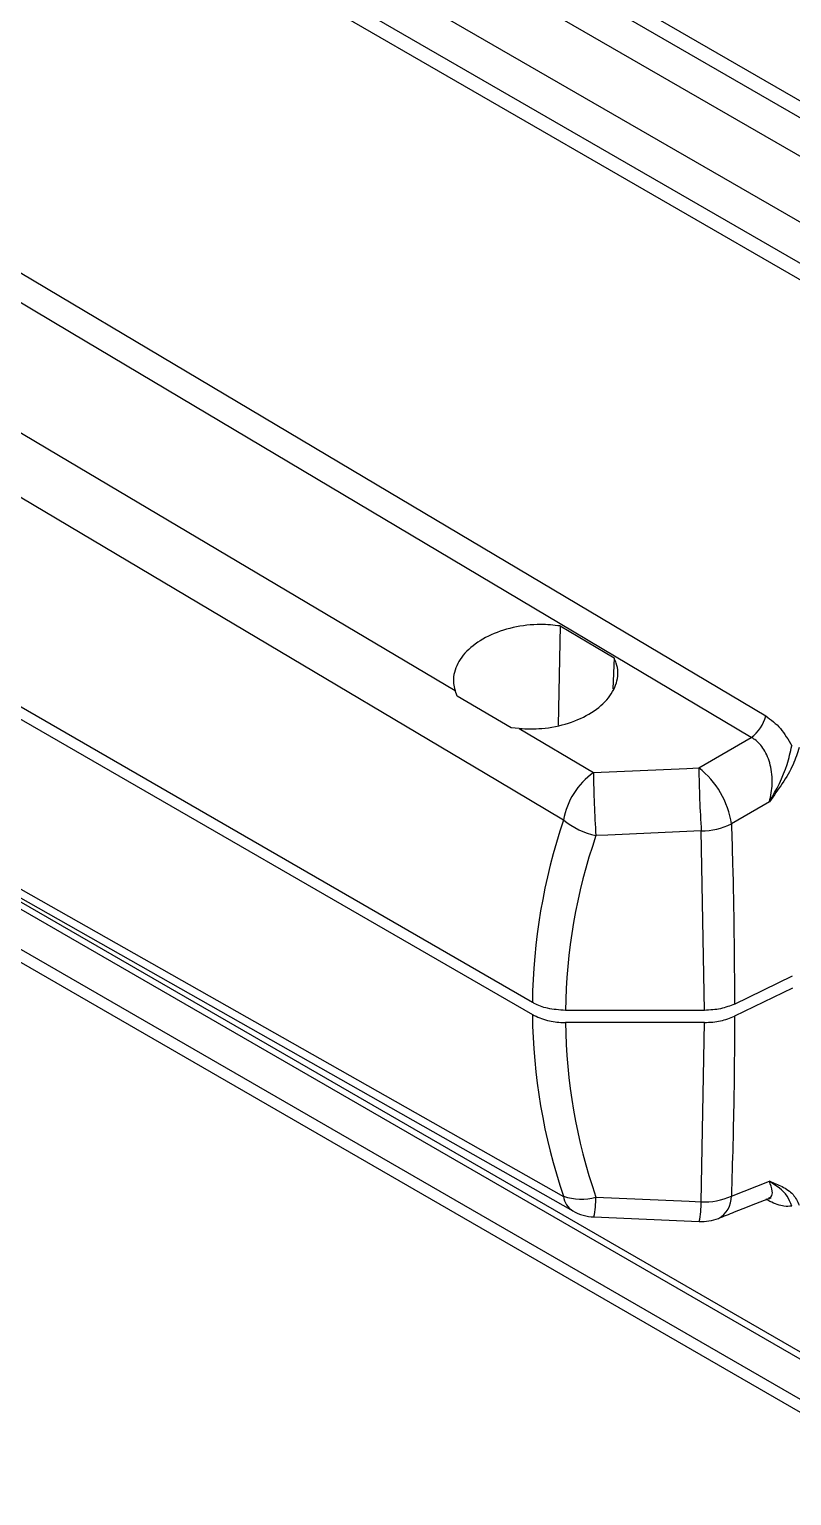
# Model space of a CAD drawing. Extents: x 2 to 136, y 1 to 99.
# Drawn here: x 14.772 to 16.811, y 77.564 to 81.486 of the extents above; entities that cross this region are included whole.
import ezdxf

# ---------------------------------------------------------------- set-up
doc = ezdxf.new("R2010")
doc.units = 0
doc.header["$MEASUREMENT"] = 0
doc.layers.add('OBJECT', color=7, linetype='CONTINUOUS')

msp = doc.modelspace()

# ---------------------------------------------------------------- linework, layer by layer
at = {"layer": 'OBJECT'}
for p, q in [((14.409, 82.5467), (17.2762, 80.8915)), ((17.3706, 80.9398), (14.6006, 82.5389)), ((14.6292, 82.5676), (17.4003, 80.9679)), ((17.1991, 80.7596), (14.3291, 82.4164)), ((14.4329, 82.2465), (17.2029, 80.6474)), ((17.1935, 80.6087), (14.4224, 82.2084)), ((16.1177, 78.8832), (12.8057, 80.7952)), ((12.8057, 80.7625), (16.1177, 78.8505)), ((16.192, 79.8904), (16.1862, 79.6248)), ((16.192, 79.8904), (16.3362, 79.8052)), ((16.3362, 79.8052), (16.3331, 79.7223)), ((15.9167, 79.7029), (15.9107, 79.7179)), ((16.0605, 79.618), (15.9167, 79.7029)), ((16.0827, 79.6158), (16.0605, 79.618)), ((16.0827, 79.6158), (16.2809, 79.4982)), ((16.5627, 79.5106), (16.7033, 79.5921)), ((16.7518, 79.4198), (16.65, 79.3606)), ((14.4224, 79.3402), (17.1935, 77.7405)), ((16.5782, 78.862), (16.5694, 79.3418)), ((17.2029, 77.7152), (14.4329, 79.3143)), ((14.2964, 79.2515), (17.2201, 77.5637)), ((14.3291, 79.268), (17.1991, 77.6112)), ((16.6586, 78.8789), (16.8135, 78.954)), ((16.7953, 78.9451), (16.7957, 78.9449)), ((16.8135, 78.9213), (16.6586, 78.8463)), ((16.5782, 78.862), (16.2061, 78.862)), ((16.5782, 78.8294), (16.2061, 78.8294)), ((16.5694, 78.3497), (16.5782, 78.8294)), ((16.65, 78.3648), (16.7518, 78.405)), ((16.2821, 78.3093), (16.564, 78.297))]:
    msp.add_line(p, q, dxfattribs=at)
at = {"layer": 'OBJECT', "flags": 128}
for points in [[(16.2009, 79.3712), (16.0245, 79.4759), (15.3192, 79.895), (12.8565, 81.3584)], [(13.8465, 81.3717), (13.9222, 81.3267), (14.2716, 81.1188), (15.6692, 80.2874), (16.7419, 79.6495)], [(16.7033, 79.5921), (15.7937, 80.1334), (14.8843, 80.6748), (13.8082, 81.3154)], [(13.6235, 81.0754), (13.9389, 80.8881), (14.8496, 80.3476), (15.9107, 79.7179)], [(12.8565, 80.2579), (13.0211, 80.1647), (13.7263, 79.7653), (16.2009, 78.3644)], [(12.9173, 80.2001), (13.585, 79.8218), (16.226, 78.3255)], [(16.2809, 79.4982), (16.5305, 79.5092), (16.5627, 79.5106)], [(16.5694, 79.3418), (16.3198, 79.3308), (16.2876, 79.3294)], [(16.2876, 78.362), (16.5372, 78.3511), (16.5694, 78.3497)]]:
    msp.add_lwpolyline(points, dxfattribs=at)
at = {"layer": 'OBJECT'}
for centre, radius, start, end in [((16.6447, 79.6733), 0.1001, 305.8526, 346.2351), ((16.3986, 79.3353), 0.201, 125.8592, 169.7123), ((19.5788, 79.5445), 3.2982, 180.804, 183.7391), ((19.8591, 79.5568), 3.2966, 180.8033, 183.7398), ((16.4224, 79.3286), 0.2298, 8.0137, 52.3569), ((16.3318, 79.5321), 0.2074, 230.8564, 257.6914), ((16.5675, 79.5316), 0.1898, 270.6, 295.7653), ((16.2483, 78.5093), 0.1524, 251.8741, 284.9547), ((16.2551, 78.3718), 0.0548, 187.7294, 237.8338), ((16.0302, 78.3622), 0.2574, 348.1525, 359.9739), ((16.3119, 78.3498), 0.2576, 348.1571, 359.9693), ((16.5765, 78.5341), 0.1846, 267.8011, 293.4479), ((16.5863, 78.3622), 0.0637, 297.1843, 2.2884), ((16.2876, 78.4342), 0.125, 240.4701, 267.4857), ((16.5694, 78.4218), 0.125, 267.4858, 291.5891)]:
    msp.add_arc(centre, radius, start, end, dxfattribs=at)
for centre, major_axis, ratio, start_param, end_param in [((20.5476, 78.9179), (4.4298, 0.0781), 0.588782, 2.937049, 3.124952), ((20.5476, 78.8457), (4.3416, 0), 0.577382, 2.94743, 3.135078), ((20.5476, 78.9179), (4.4298, 0.0781), 0.588782, 3.137472, 3.325375), ((20.5476, 78.8457), (4.3416, 0), 0.577382, 3.148107, 3.335756)]:
    msp.add_ellipse(centre, major_axis=major_axis, ratio=ratio, start_param=start_param, end_param=end_param, dxfattribs=at)
for points, knots in [([(16.192, 79.8904), (16.1746, 79.8922), (16.1332, 79.8966), (16.0651, 79.8883), (15.9974, 79.865), (15.9439, 79.8289), (15.9113, 79.7845), (15.9038, 79.7457), (15.9092, 79.7241), (15.9107, 79.7179)], [0, 0, 0, 0, 0.117568, 0.279861, 0.442586, 0.605907, 0.769589, 0.933238, 1, 1, 1, 1]), ([(16.0827, 79.6158), (16.1027, 79.6152), (16.1473, 79.6137), (16.216, 79.6283), (16.2788, 79.6569), (16.3247, 79.697), (16.3479, 79.7435), (16.347, 79.7807), (16.3383, 79.8004), (16.3362, 79.8052)], [0, 0, 0, 0, 0.132307, 0.294526, 0.457212, 0.620426, 0.783854, 0.947086, 1, 1, 1, 1]), ([(16.7419, 79.6495), (16.7557, 79.6394), (16.783, 79.6196), (16.8019, 79.586), (16.8113, 79.5694)], [0, 0, 0, 0, 0.505217, 1, 1, 1, 1]), ([(16.7518, 79.4198), (16.7551, 79.4357), (16.7618, 79.4676), (16.7565, 79.5179), (16.7396, 79.5598), (16.7191, 79.5826), (16.7064, 79.5903), (16.7033, 79.5921)], [0, 0, 0, 0, 0.251338, 0.503313, 0.735354, 0.935196, 1, 1, 1, 1]), ([(16.7518, 79.4198), (16.7519, 79.42), (16.7704, 79.4519), (16.7967, 79.5011), (16.8077, 79.5528), (16.8113, 79.5694)], [0, 0, 0, 0, 0.00294, 0.680839, 1, 1, 1, 1]), ([(16.8311, 79.5655), (16.8264, 79.5501), (16.8161, 79.517), (16.7863, 79.4683), (16.7636, 79.4363), (16.7519, 79.42), (16.7518, 79.4198)], [0, 0, 0, 0, 0.298756, 0.643488, 0.99732, 1, 1, 1, 1]), ([(16.65, 79.3606), (16.6511, 79.3254), (16.6563, 79.1649), (16.6576, 79.0043), (16.6586, 78.8789)], [0, 0, 0, 0, 0.2192209, 1, 1, 1, 1]), ([(16.2061, 78.862), (16.1897, 78.8631), (16.1593, 78.8651), (16.1311, 78.8757), (16.1194, 78.8823), (16.1177, 78.8832)], [0, 0, 0, 0, 0.499397, 0.929176, 1, 1, 1, 1]), ([(16.1177, 78.8505), (16.1306, 78.8446), (16.1545, 78.8336), (16.1875, 78.8296), (16.2038, 78.8294), (16.2061, 78.8294)], [0, 0, 0, 0, 0.499401, 0.929163, 1, 1, 1, 1]), ([(16.6586, 78.8789), (16.6465, 78.8741), (16.6223, 78.8644), (16.5929, 78.8628), (16.5782, 78.862)], [0, 0, 0, 0, 0.5, 1, 1, 1, 1]), ([(16.5782, 78.8294), (16.5929, 78.8302), (16.6223, 78.8317), (16.6465, 78.8414), (16.6586, 78.8463)], [0, 0, 0, 0, 0.5, 1, 1, 1, 1]), ([(16.6586, 78.8463), (16.6582, 78.7782), (16.6575, 78.6177), (16.6527, 78.4572), (16.65, 78.3648)], [0, 0, 0, 0, 0.423826, 1, 1, 1, 1]), ([(16.7495, 78.36), (16.752, 78.3609), (16.759, 78.3636), (16.7609, 78.3783), (16.755, 78.3957), (16.7518, 78.405)], [0, 0, 0, 0, 0.211143, 0.576884, 1, 1, 1, 1]), ([(16.7518, 78.405), (16.7519, 78.4049), (16.7634, 78.4005), (16.7861, 78.3913), (16.816, 78.3732), (16.8264, 78.351), (16.8311, 78.3409)], [0, 0, 0, 0, 0.002681, 0.34979, 0.701236, 1, 1, 1, 1]), ([(16.8113, 78.3385), (16.8077, 78.3479), (16.7967, 78.3774), (16.7704, 78.3919), (16.7519, 78.4049), (16.7518, 78.405)], [0, 0, 0, 0, 0.319161, 0.99706, 1, 1, 1, 1]), ([(16.6154, 78.3056), (16.6298, 78.3113), (16.6746, 78.329), (16.7194, 78.3468), (16.7499, 78.3589)], [0, 0, 0, 0, 0.319518, 1, 1, 1, 1]), ([(16.8113, 78.3385), (16.8047, 78.3378), (16.7888, 78.3362), (16.7633, 78.3452), (16.7456, 78.3549), (16.7419, 78.3569)], [0, 0, 0, 0, 0.355603, 0.866053, 1, 1, 1, 1]), ([(16.7501, 78.3581), (16.7518, 78.359), (16.7562, 78.3612), (16.7565, 78.3608), (16.7566, 78.3606)], [0, 0, 0, 0, 0.4018197, 1, 1, 1, 1])]:
    msp.add_open_spline(points, degree=3, knots=knots, dxfattribs=at)

doc.saveas('drawing.dxf')
